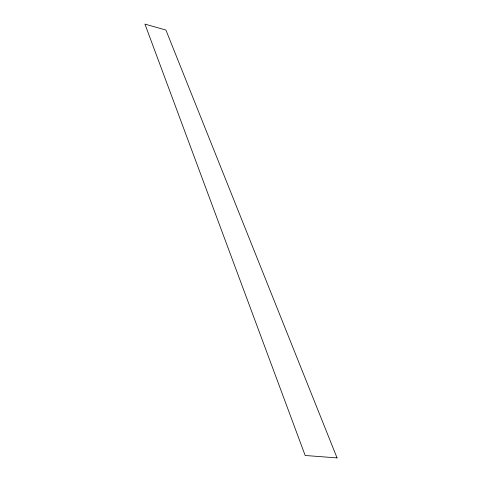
<?xml version="1.0" encoding="UTF-8"?>
<svg xmlns="http://www.w3.org/2000/svg" width="482" height="482" viewBox="0 0 482 482"><rect width="100%" height="100%" fill="white"/><g stroke="black" fill="none" stroke-linecap="round" stroke-linejoin="round"><path stroke-width="0.72" d="M337.063 457.9L305.172 455.484L144.937 24.1L165.916 30.059L337.063 457.9"/></g></svg>
